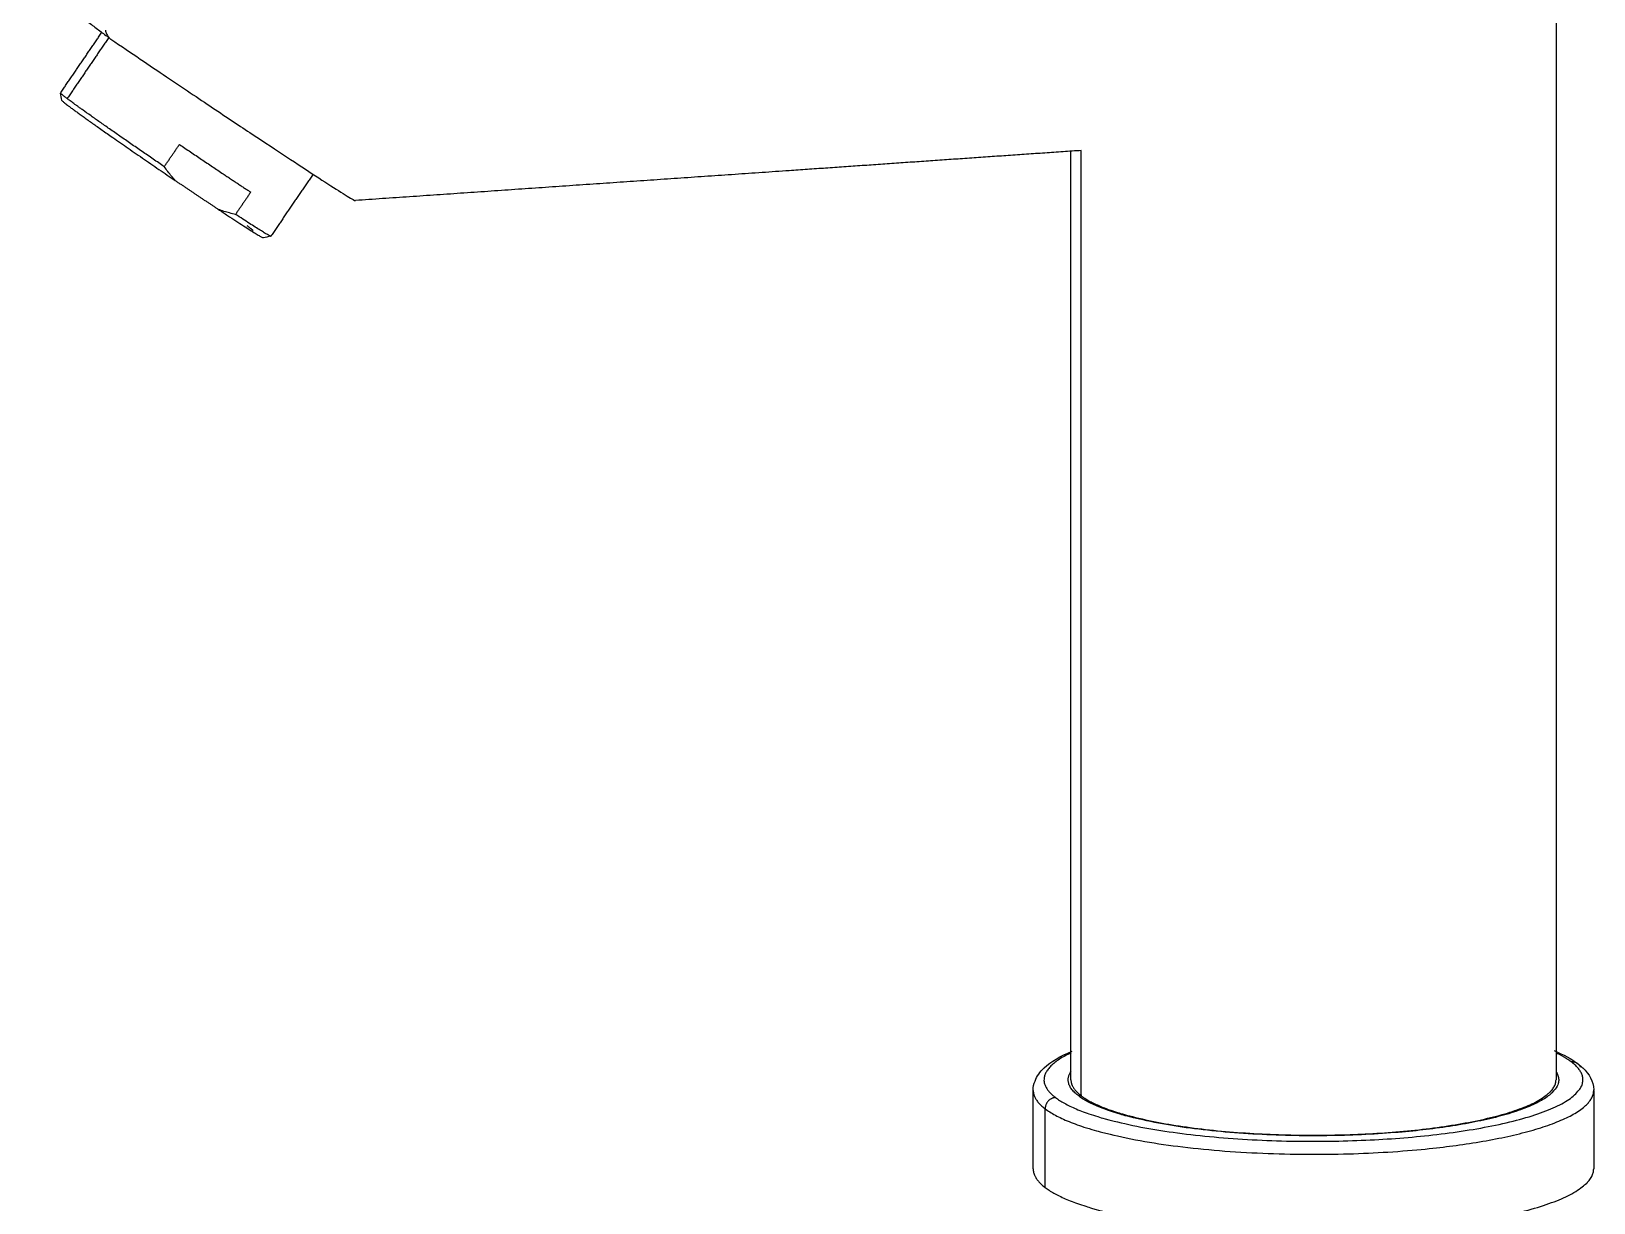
# Model space of a CAD drawing. Extents: x 10319 to 11160, y -16029 to -15435.
# Drawn here: x 10890.8 to 11021.4, y -15727 to -15629.1 of the extents above; entities that cross this region are included whole.
import ezdxf

# ---------------------------------------------------------------- set-up
doc = ezdxf.new("R2010")
doc.units = 0
doc.header["$MEASUREMENT"] = 0
doc.layers.get('0').update_dxf_attribs({"linetype": 'CONTINUOUS'})

msp = doc.modelspace()

# ---------------------------------------------------------------- linework, layer by layer
for points, degree in [([(11018.23, -15586.52), (11018.23, -15651.64), (11018.23, -15716.77)], 2), ([(10890.81, -15624.75), (10894.02, -15627.19), (10897.24, -15629.62)], 2), ([(10893.25, -15634.28), (10894.98, -15631.75), (10896.71, -15629.21)], 2), ([(10893.37, -15634.91), (10893.33, -15634.7), (10893.29, -15634.5), (10893.25, -15634.29)], 3), ([(10902.84, -15641.6), (10904.65, -15642.81), (10906.45, -15644.02)], 2), ([(10914.36, -15641.07), (10912.59, -15643.66), (10910.82, -15646.26)], 2), ([(10910.82, -15646.26), (10910.61, -15646.3), (10910.4, -15646.34), (10910.19, -15646.38)], 3), ([(11018.07, -15714.33), (11018.86, -15714.66), (11019.53, -15715.03), (11020.07, -15715.44)], 3), ([(10974.54, -15724.22), (10974.54, -15720.93), (10974.54, -15717.65)], 2), ([(11021.38, -15717.65), (11021.38, -15720.93), (11021.38, -15724.22)], 2)]:
    msp.add_open_spline(points, degree=degree)
at = {"lineweight": -3}
for points, degree in [([(10897.28, -15629.65), (10895.54, -15632.2), (10893.81, -15634.75)], 2), ([(10897.01, -15629.03), (10897.02, -15629.14), (10897.08, -15629.34), (10897.25, -15629.61), (10897.39, -15629.73), (10897.47, -15629.79)], 3), ([(10901.92, -15640.44), (10902.56, -15639.51), (10903.19, -15638.58)], 2), ([(10978.56, -15639.09), (10966.35, -15639.93), (10954.14, -15640.78)], 2), ([(10977.69, -15716.77), (10977.69, -15677.96), (10977.69, -15639.14)], 2), ([(10978.56, -15718.11), (10978.56, -15678.6), (10978.56, -15639.09)], 2), ([(10902.84, -15641.6), (10902.74, -15641.48), (10902.53, -15641.24), (10902.22, -15640.85), (10902.02, -15640.58), (10901.92, -15640.44)], 3), ([(10909.15, -15642.57), (10908.51, -15643.5), (10907.88, -15644.43)], 2), ([(10907.88, -15644.43), (10907.71, -15644.4), (10907.38, -15644.31), (10906.91, -15644.18), (10906.6, -15644.07), (10906.45, -15644.02)], 3), ([(10975.54, -15725.77), (10975.54, -15722.48), (10975.54, -15719.19)], 2)]:
    msp.add_open_spline(points, degree=degree, dxfattribs=at)
for points, degree, knots in [([(10897.47, -15629.79), (10899.2, -15630.96), (10902.21, -15633), (10906.04, -15635.57), (10909.35, -15637.78), (10912.22, -15639.67), (10914.65, -15641.27), (10916.27, -15642.31), (10917.24, -15642.92), (10917.72, -15643.2), (10917.87, -15643.28), (10917.89, -15643.28)], 3, [0, 0, 0, 0, 5.012772, 10.025544, 15.038316, 20.051088, 25.06386, 30.076632, 32.583018, 35.089404, 37.092967, 37.092967, 37.092967, 37.092967]), ([(10954.14, -15640.78), (10945.1, -15641.4), (10936.06, -15642.02), (10926.97, -15642.65), (10917.89, -15643.27)], 2, [59.723194, 59.723194, 59.723194, 80.689416, 80.689416, 101.758677, 101.758677, 101.758677])]:
    msp.add_open_spline(points, degree=degree, knots=knots, dxfattribs=at)
for points, weights in [([(10893.25, -15634.28), (10893.25, -15634.28), (10893.25, -15634.28)], [1, 0.998895652143, 0.997820034096]), ([(10893.81, -15634.75), (10893.26, -15634.34), (10893.25, -15634.29)], [1, 0.984621528157, 1]), ([(10901.92, -15640.44), (10895.91, -15636.34), (10893.81, -15634.75)], [1, 0.825207506021, 1]), ([(10903.19, -15638.58), (10906.6, -15640.9), (10909.15, -15642.57)], [1, 0.932203389831, 1]), ([(10910.82, -15646.26), (10910.7, -15646.28), (10907.88, -15644.43)], [1, 0.918922028255, 1]), ([(10977.7, -15714.52), (10973.86, -15716.33), (10976.4, -15718.25)], [0.853900683976, 0.860685006, 1]), ([(11019.52, -15715.28), (11019.01, -15714.9), (11018.25, -15714.53)], [1, 0.968595574667, 0.94392560317]), ([(10978.34, -15718.12), (10977, -15717.11), (10977.7, -15716.06)], [1, 0.914467050695, 0.878890091811]), ([(11020.29, -15715.71), (11020.05, -15715.24), (11019.52, -15715.28)], [0.875963312958, 0.796265895035, 1]), ([(10974.54, -15717.65), (10974.54, -15718.44), (10975.54, -15719.19)], [0.907727134951, 0.942623931066, 1]), ([(10977.69, -15716.77), (10977.69, -15717.45), (10978.56, -15718.11)], [1, 0.989271405171, 1]), ([(10976.4, -15718.25), (10975.54, -15718.31), (10975.54, -15719.19)], [1, 0.707106781187, 1]), ([(10978.59, -15718.07), (10978.47, -15718.11), (10978.34, -15718.12)], [0.926945221029, 0.952277246071, 1])]:
    msp.add_rational_spline(points, weights, degree=2, dxfattribs=at)
for points, weights, knots in [([(10893.37, -15634.91), (10893.39, -15635.03), (10896.24, -15637.04), (10899.09, -15639.05), (10902.84, -15641.6)], [1, 0.911958089339, 1, 0.911958089339, 1], [-19.108967, -19.108967, -19.108967, -9.554484, -9.554484, 0, 0, 0]), ([(10975.54, -15725.77), (10981.38, -15730.19), (11001.38, -15729.51), (11021.38, -15728.84), (11021.38, -15724.22)], [1, 0.756997130583, 1, 0.756997130583, 1], [-81.681409, -81.681409, -81.681409, -44.652669, -44.652669, -7.623928, -7.623928, -7.623928])]:
    msp.add_rational_spline(points, weights, degree=2, knots=knots)
for points, weights in [([(10906.45, -15644.02), (10910.05, -15646.4), (10910.19, -15646.38)], [1, 0.889220405454, 1]), ([(10909.34, -15645.78), (10909.31, -15645.73), (10908.86, -15645.39)], [0.89826129557, 0.934468908867, 1]), ([(10974.54, -15724.22), (10974.54, -15725.01), (10975.54, -15725.77)], [1, 0.989271405171, 1])]:
    msp.add_rational_spline(points, weights, degree=2)
for points, knots in [([(10974.54, -15717.65), (10974.54, -15717.38), (10974.59, -15717.12), (10974.69, -15716.87), (10974.84, -15716.46), (10975.11, -15716.1), (10975.45, -15715.78), (10976.02, -15715.24), (10976.81, -15714.79), (10977.79, -15714.37)], [0, 0, 0, 0, 2.320756, 2.320756, 2.320756, 6.186542, 6.186542, 6.186542, 12.81029, 12.81029, 12.81029, 12.81029]), ([(11020.1, -15715.47), (11020.23, -15715.57), (11020.36, -15715.67), (11020.47, -15715.78), (11021, -15716.28), (11021.37, -15716.9), (11021.38, -15717.6)], [73.943674, 73.943674, 73.943674, 73.943674, 75.282684, 75.282684, 75.282684, 81.36198, 81.36198, 81.36198, 81.36198])]:
    msp.add_open_spline(points, degree=3, knots=knots)
for points, weights, knots in [([(10976.4, -15718.25), (10982.91, -15723.18), (11004.47, -15721.69), (11026.03, -15720.2), (11019.52, -15715.28)], [1, 0.707106781187, 1, 0.707106781187, 1], [0, 0, 0, 39.269908, 39.269908, 78.539816, 78.539816, 78.539816]), ([(11018.23, -15716.08), (11020.85, -15720.08), (11003.88, -15721.25), (10984.26, -15722.6), (10978.34, -15718.12)], [0.947464388911, 0.736280429986, 1, 0.707106781187, 1], [3.559448, 3.559448, 3.559448, 35.735616, 35.735616, 71.471233, 71.471233, 71.471233]), ([(10975.54, -15719.19), (10982.31, -15724.31), (11004.73, -15722.77), (11021.46, -15721.61), (11021.38, -15717.62)], [1, 0.707106781187, 1, 0.763937891812, 0.908392062888], [0.11127, 0.11127, 0.11127, 39.381178, 39.381178, 71.031406, 71.031406, 71.031406]), ([(10978.56, -15718.11), (10983.61, -15721.93), (11000.92, -15721.35), (11018.23, -15720.76), (11018.23, -15716.77)], [1, 0.756997130583, 1, 0.756997130583, 1], [-70.685835, -70.685835, -70.685835, -38.641733, -38.641733, -6.59763, -6.59763, -6.59763])]:
    msp.add_rational_spline(points, weights, degree=2, knots=knots, dxfattribs=at)

doc.saveas('drawing.dxf')
